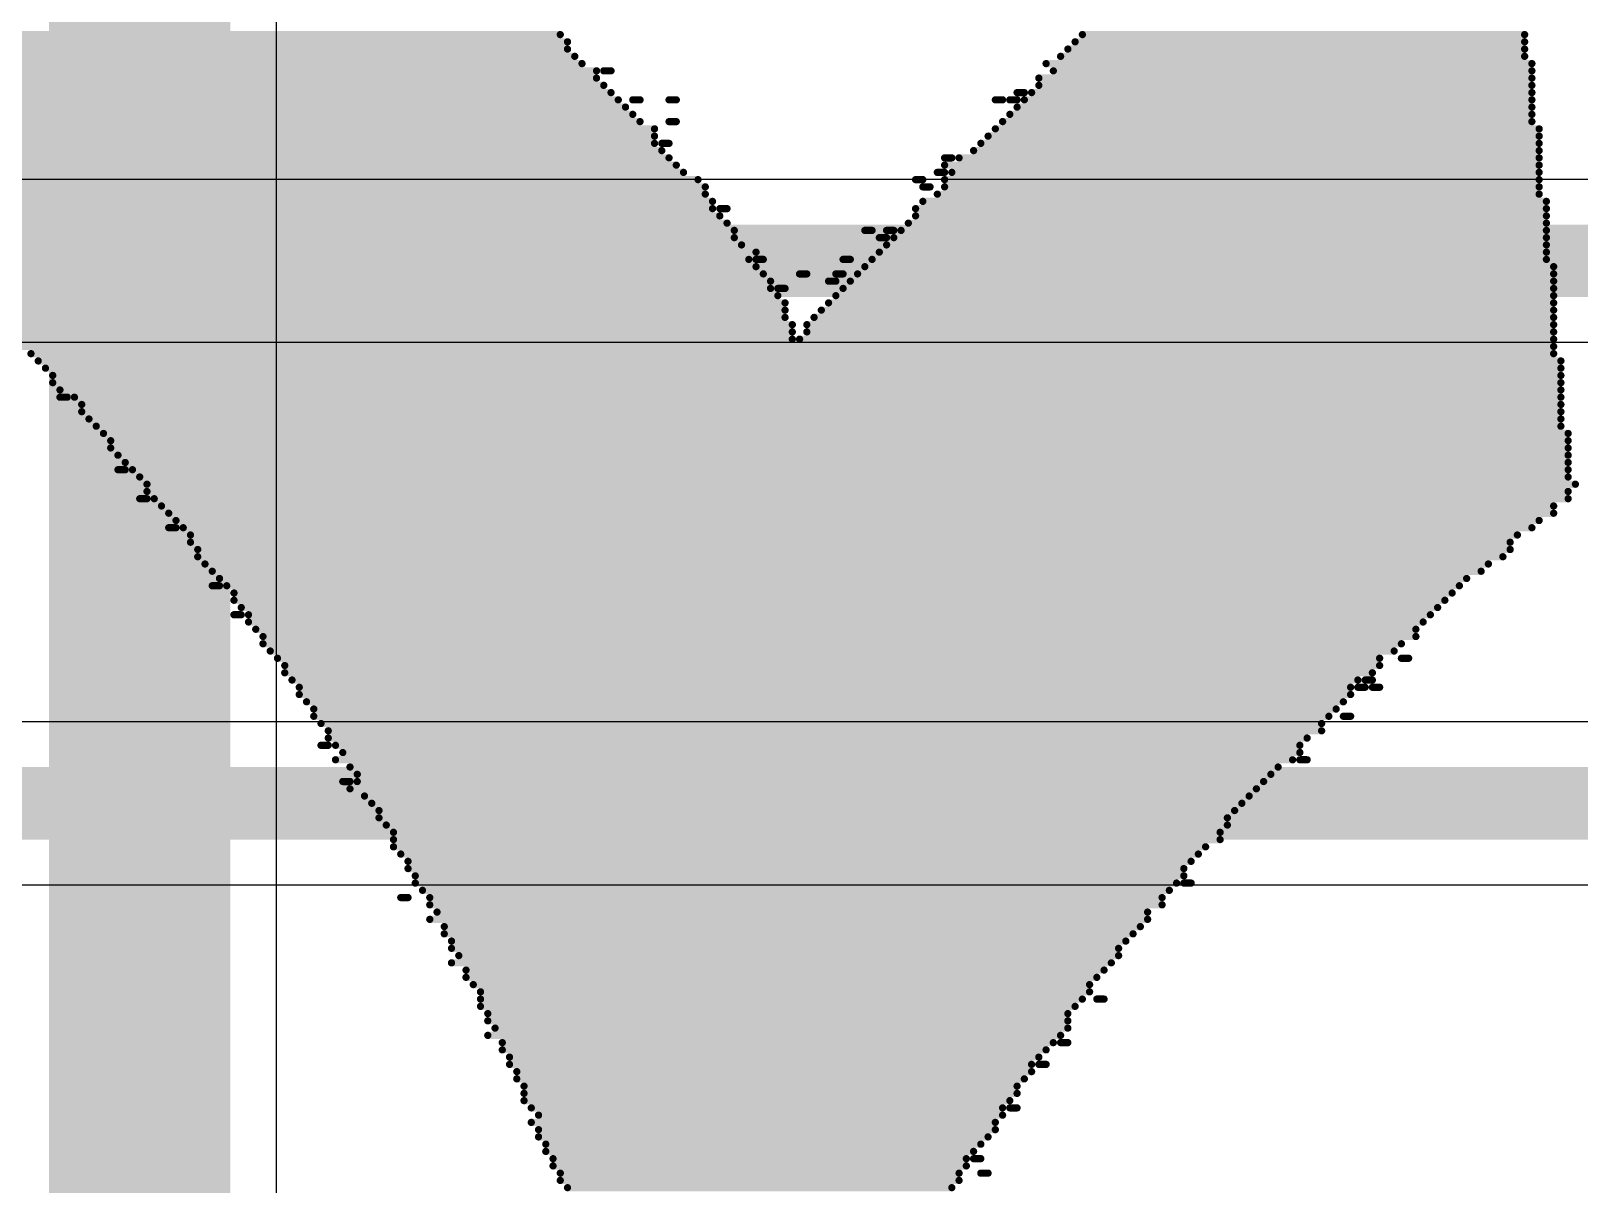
# Model space of a CAD drawing. Header units: millimetres. Extents: x -0.42 to 2.4, y -0.33 to 1.81.
# Drawn here: x 0.705 to 0.9185, y 0.5815 to 0.7405 of the extents above; entities that cross this region are included whole.
import ezdxf

# ---------------------------------------------------------------- set-up
doc = ezdxf.new("R2010")
doc.units = ezdxf.units.MM
doc.header["$MEASUREMENT"] = 0
for name, color, linetype in [('BottomLayer', 5, 'Continuous'), ('BottomOverlay', 54, 'Continuous'), ('TopLayer', 1, 'Continuous')]:
    doc.layers.add(name, color=color, linetype=linetype)

msp = doc.modelspace()

# ---------------------------------------------------------------- linework, layer by layer
at = {"layer": 'BottomLayer'}
msp.add_line((0.73886, 0.391), (0.73886, 0.823), dxfattribs=at)
at = {"layer": 'BottomLayer', "const_width": 0.025}
msp.add_lwpolyline([(0.72, 0.391), (0.72, 0.823)], dxfattribs=at)
at = {"layer": 'BottomOverlay', "const_width": 0.001}
for points in [[(0.657, 0.74), (0.778, 0.74)], [(0.659, 0.739), (0.779, 0.739)], [(0.849, 0.739), (0.911, 0.739)], [(0.85, 0.74), (0.911, 0.74)], [(0.659, 0.738), (0.779, 0.738)], [(0.661, 0.737), (0.78, 0.737)], [(0.847, 0.737), (0.911, 0.737)], [(0.848, 0.738), (0.911, 0.738)], [(0.663, 0.736), (0.781, 0.736)], [(0.664, 0.735), (0.783, 0.735)], [(0.665, 0.734), (0.783, 0.734)], [(0.784, 0.735), (0.785, 0.735)], [(0.844, 0.734), (0.912, 0.734)], [(0.845, 0.736), (0.912, 0.736)], [(0.846, 0.735), (0.912, 0.735)], [(0.665, 0.733), (0.784, 0.733)], [(0.667, 0.732), (0.785, 0.732)], [(0.841, 0.732), (0.842, 0.732)], [(0.843, 0.732), (0.912, 0.732)], [(0.844, 0.733), (0.912, 0.733)], [(0.669, 0.731), (0.786, 0.731)], [(0.67, 0.73), (0.787, 0.73)], [(0.788, 0.731), (0.789, 0.731)], [(0.793, 0.731), (0.794, 0.731)], [(0.838, 0.731), (0.839, 0.731)], [(0.84, 0.731), (0.841, 0.731)], [(0.841, 0.73), (0.912, 0.73)], [(0.842, 0.731), (0.912, 0.731)], [(0.671, 0.729), (0.788, 0.729)], [(0.672, 0.728), (0.789, 0.728)], [(0.793, 0.728), (0.794, 0.728)], [(0.839, 0.728), (0.912, 0.728)], [(0.84, 0.729), (0.912, 0.729)], [(0.673, 0.727), (0.791, 0.727)], [(0.674, 0.726), (0.791, 0.726)], [(0.837, 0.726), (0.913, 0.726)], [(0.838, 0.727), (0.913, 0.727)], [(0.675, 0.725), (0.791, 0.725)], [(0.676, 0.724), (0.792, 0.724)], [(0.792, 0.725), (0.793, 0.725)], [(0.835, 0.724), (0.913, 0.724)], [(0.836, 0.725), (0.913, 0.725)], [(0.678, 0.723), (0.793, 0.723)], [(0.679, 0.722), (0.794, 0.722)], [(0.831, 0.723), (0.832, 0.723)], [(0.831, 0.722), (0.913, 0.722)], [(0.833, 0.723), (0.913, 0.723)], [(0.68, 0.721), (0.795, 0.721)], [(0.681, 0.72), (0.797, 0.72)], [(0.682, 0.719), (0.798, 0.719)], [(0.827, 0.72), (0.828, 0.72)], [(0.828, 0.719), (0.829, 0.719)], [(0.83, 0.721), (0.831, 0.721)], [(0.831, 0.72), (0.913, 0.72)], [(0.831, 0.719), (0.913, 0.719)], [(0.832, 0.721), (0.913, 0.721)], [(0.683, 0.718), (0.798, 0.718)], [(0.684, 0.717), (0.799, 0.717)], [(0.828, 0.717), (0.914, 0.717)], [(0.83, 0.718), (0.913, 0.718)], [(0.685, 0.716), (0.799, 0.716)], [(0.686, 0.715), (0.8, 0.715)], [(0.8, 0.716), (0.801, 0.716)], [(0.827, 0.716), (0.914, 0.716)], [(0.827, 0.715), (0.914, 0.715)], [(0.687, 0.714), (0.801, 0.714)], [(0.688, 0.713), (0.802, 0.713)], [(0.82, 0.713), (0.821, 0.713)], [(0.823, 0.713), (0.824, 0.713)], [(0.825, 0.713), (0.914, 0.713)], [(0.826, 0.714), (0.914, 0.714)], [(0.689, 0.712), (0.802, 0.712)], [(0.69, 0.711), (0.803, 0.711)], [(0.822, 0.712), (0.823, 0.712)], [(0.823, 0.711), (0.914, 0.711)], [(0.824, 0.712), (0.914, 0.712)], [(0.691, 0.71), (0.805, 0.71)], [(0.692, 0.709), (0.804, 0.709)], [(0.805, 0.709), (0.806, 0.709)], [(0.817, 0.709), (0.818, 0.709)], [(0.821, 0.709), (0.914, 0.709)], [(0.822, 0.71), (0.914, 0.71)], [(0.693, 0.708), (0.805, 0.708)], [(0.695, 0.707), (0.806, 0.707)], [(0.811, 0.707), (0.812, 0.707)], [(0.816, 0.707), (0.817, 0.707)], [(0.819, 0.707), (0.915, 0.707)], [(0.82, 0.708), (0.915, 0.708)], [(0.696, 0.706), (0.807, 0.706)], [(0.697, 0.705), (0.807, 0.705)], [(0.808, 0.705), (0.809, 0.705)], [(0.815, 0.706), (0.816, 0.706)], [(0.817, 0.705), (0.915, 0.705)], [(0.818, 0.706), (0.915, 0.706)], [(0.697, 0.704), (0.808, 0.704)], [(0.698, 0.703), (0.809, 0.703)], [(0.699, 0.702), (0.809, 0.702)], [(0.814, 0.702), (0.915, 0.702)], [(0.815, 0.703), (0.915, 0.703)], [(0.816, 0.704), (0.915, 0.704)], [(0.7, 0.701), (0.809, 0.701)], [(0.701, 0.7), (0.81, 0.7)], [(0.812, 0.7), (0.915, 0.7)], [(0.813, 0.701), (0.915, 0.701)], [(0.702, 0.699), (0.81, 0.699)], [(0.703, 0.698), (0.81, 0.698)], [(0.811, 0.698), (0.915, 0.698)], [(0.812, 0.699), (0.915, 0.699)], [(0.703, 0.697), (0.915, 0.697)], [(0.705, 0.696), (0.915, 0.696)], [(0.706, 0.695), (0.916, 0.695)], [(0.707, 0.694), (0.916, 0.694)], [(0.708, 0.693), (0.916, 0.693)], [(0.708, 0.692), (0.916, 0.692)], [(0.709, 0.691), (0.916, 0.691)], [(0.709, 0.69), (0.71, 0.69)], [(0.711, 0.69), (0.916, 0.69)], [(0.712, 0.689), (0.916, 0.689)], [(0.712, 0.688), (0.916, 0.688)], [(0.713, 0.687), (0.916, 0.687)], [(0.714, 0.686), (0.916, 0.686)], [(0.715, 0.685), (0.917, 0.685)], [(0.716, 0.684), (0.917, 0.684)], [(0.716, 0.683), (0.917, 0.683)], [(0.717, 0.682), (0.917, 0.682)], [(0.718, 0.681), (0.917, 0.681)], [(0.717, 0.68), (0.718, 0.68)], [(0.719, 0.68), (0.917, 0.68)], [(0.72, 0.679), (0.917, 0.679)], [(0.721, 0.678), (0.918, 0.678)], [(0.721, 0.677), (0.917, 0.677)], [(0.72, 0.676), (0.721, 0.676)], [(0.722, 0.676), (0.917, 0.676)], [(0.723, 0.675), (0.915, 0.675)], [(0.724, 0.674), (0.915, 0.674)], [(0.725, 0.673), (0.913, 0.673)], [(0.724, 0.672), (0.725, 0.672)], [(0.726, 0.672), (0.912, 0.672)], [(0.727, 0.671), (0.91, 0.671)], [(0.727, 0.67), (0.909, 0.67)], [(0.728, 0.669), (0.909, 0.669)], [(0.728, 0.668), (0.908, 0.668)], [(0.729, 0.667), (0.906, 0.667)], [(0.73, 0.666), (0.905, 0.666)], [(0.73, 0.664), (0.731, 0.664)], [(0.731, 0.665), (0.903, 0.665)], [(0.732, 0.664), (0.902, 0.664)], [(0.733, 0.663), (0.901, 0.663)], [(0.733, 0.662), (0.9, 0.662)], [(0.733, 0.66), (0.734, 0.66)], [(0.734, 0.661), (0.899, 0.661)], [(0.735, 0.66), (0.898, 0.66)], [(0.735, 0.659), (0.897, 0.659)], [(0.736, 0.658), (0.896, 0.658)], [(0.737, 0.657), (0.896, 0.657)], [(0.737, 0.656), (0.894, 0.656)], [(0.738, 0.655), (0.893, 0.655)], [(0.739, 0.654), (0.891, 0.654)], [(0.74, 0.653), (0.891, 0.653)], [(0.894, 0.654), (0.895, 0.654)], [(0.74, 0.652), (0.89, 0.652)], [(0.741, 0.651), (0.888, 0.651)], [(0.889, 0.651), (0.89, 0.651)], [(0.742, 0.65), (0.887, 0.65)], [(0.742, 0.649), (0.887, 0.649)], [(0.888, 0.65), (0.889, 0.65)], [(0.89, 0.65), (0.891, 0.65)], [(0.743, 0.648), (0.886, 0.648)], [(0.744, 0.647), (0.885, 0.647)], [(0.744, 0.646), (0.884, 0.646)], [(0.745, 0.645), (0.883, 0.645)], [(0.886, 0.646), (0.887, 0.646)], [(0.746, 0.644), (0.883, 0.644)], [(0.746, 0.643), (0.881, 0.643)], [(0.745, 0.642), (0.746, 0.642)], [(0.747, 0.642), (0.88, 0.642)], [(0.748, 0.641), (0.88, 0.641)], [(0.747, 0.64), (0.879, 0.64)], [(0.749, 0.639), (0.877, 0.639)], [(0.75, 0.638), (0.876, 0.638)], [(0.88, 0.64), (0.881, 0.64)], [(0.748, 0.637), (0.749, 0.637)], [(0.749, 0.636), (0.874, 0.636)], [(0.75, 0.637), (0.875, 0.637)], [(0.751, 0.635), (0.873, 0.635)], [(0.752, 0.634), (0.872, 0.634)], [(0.753, 0.633), (0.871, 0.633)], [(0.753, 0.632), (0.87, 0.632)], [(0.754, 0.631), (0.87, 0.631)], [(0.755, 0.63), (0.869, 0.63)], [(0.755, 0.629), (0.869, 0.629)], [(0.755, 0.628), (0.867, 0.628)], [(0.756, 0.627), (0.866, 0.627)], [(0.757, 0.626), (0.865, 0.626)], [(0.757, 0.625), (0.864, 0.625)], [(0.758, 0.624), (0.864, 0.624)], [(0.758, 0.623), (0.863, 0.623)], [(0.864, 0.623), (0.865, 0.623)], [(0.756, 0.621), (0.757, 0.621)], [(0.759, 0.622), (0.862, 0.622)], [(0.76, 0.621), (0.861, 0.621)], [(0.76, 0.62), (0.861, 0.62)], [(0.761, 0.619), (0.859, 0.619)], [(0.76, 0.618), (0.859, 0.618)], [(0.762, 0.617), (0.858, 0.617)], [(0.762, 0.616), (0.857, 0.616)], [(0.763, 0.615), (0.856, 0.615)], [(0.763, 0.614), (0.855, 0.614)], [(0.764, 0.613), (0.855, 0.613)], [(0.763, 0.612), (0.854, 0.612)], [(0.765, 0.611), (0.853, 0.611)], [(0.765, 0.61), (0.852, 0.61)], [(0.766, 0.609), (0.851, 0.609)], [(0.767, 0.608), (0.851, 0.608)], [(0.767, 0.607), (0.85, 0.607)], [(0.767, 0.606), (0.849, 0.606)], [(0.852, 0.607), (0.853, 0.607)], [(0.768, 0.605), (0.848, 0.605)], [(0.768, 0.604), (0.848, 0.604)], [(0.768, 0.602), (0.847, 0.602)], [(0.769, 0.603), (0.848, 0.603)], [(0.77, 0.601), (0.846, 0.601)], [(0.77, 0.6), (0.845, 0.6)], [(0.847, 0.601), (0.848, 0.601)], [(0.771, 0.599), (0.844, 0.599)], [(0.771, 0.598), (0.843, 0.598)], [(0.844, 0.598), (0.845, 0.598)], [(0.772, 0.597), (0.843, 0.597)], [(0.772, 0.596), (0.842, 0.596)], [(0.773, 0.595), (0.841, 0.595)], [(0.773, 0.594), (0.841, 0.594)], [(0.773, 0.593), (0.84, 0.593)], [(0.774, 0.592), (0.839, 0.592)], [(0.775, 0.591), (0.839, 0.591)], [(0.84, 0.592), (0.841, 0.592)], [(0.774, 0.59), (0.838, 0.59)], [(0.775, 0.589), (0.838, 0.589)], [(0.775, 0.588), (0.837, 0.588)], [(0.776, 0.587), (0.836, 0.587)], [(0.776, 0.586), (0.835, 0.586)], [(0.777, 0.585), (0.834, 0.585)], [(0.835, 0.585), (0.836, 0.585)], [(0.777, 0.584), (0.834, 0.584)], [(0.778, 0.583), (0.833, 0.583)], [(0.836, 0.583), (0.837, 0.583)], [(0.778, 0.582), (0.833, 0.582)], [(0.779, 0.581), (0.832, 0.581)]]:
    msp.add_lwpolyline(points, dxfattribs=at)
at = {"layer": 'BottomOverlay', "const_width": 0.0005}
for points in [[(0.77775, 0.74, 1), (0.77825, 0.74, 1)], [(0.77875, 0.739, 1), (0.77925, 0.739, 1)], [(0.84875, 0.739, 1), (0.84925, 0.739, 1)], [(0.84975, 0.74, 1), (0.85025, 0.74, 1)], [(0.91075, 0.74, 1), (0.91125, 0.74, 1)], [(0.91075, 0.739, 1), (0.91125, 0.739, 1)], [(0.77875, 0.738, 1), (0.77925, 0.738, 1)], [(0.77975, 0.737, 1), (0.78025, 0.737, 1)], [(0.84675, 0.737, 1), (0.84725, 0.737, 1)], [(0.84775, 0.738, 1), (0.84825, 0.738, 1)], [(0.91075, 0.738, 1), (0.91125, 0.738, 1)], [(0.91075, 0.737, 1), (0.91125, 0.737, 1)], [(0.78075, 0.736, 1), (0.78125, 0.736, 1)], [(0.78275, 0.735, 1), (0.78325, 0.735, 1)], [(0.78275, 0.734, 1), (0.78325, 0.734, 1)], [(0.78375, 0.735, 1), (0.78425, 0.735, 1)], [(0.78475, 0.735, 1), (0.78525, 0.735, 1)], [(0.84375, 0.734, 1), (0.84425, 0.734, 1)], [(0.84475, 0.736, 1), (0.84525, 0.736, 1)], [(0.84575, 0.735, 1), (0.84625, 0.735, 1)], [(0.91175, 0.736, 1), (0.91225, 0.736, 1)], [(0.91175, 0.735, 1), (0.91225, 0.735, 1)], [(0.91175, 0.734, 1), (0.91225, 0.734, 1)], [(0.78375, 0.733, 1), (0.78425, 0.733, 1)], [(0.78475, 0.732, 1), (0.78525, 0.732, 1)], [(0.84075, 0.732, 1), (0.84125, 0.732, 1)], [(0.84175, 0.732, 1), (0.84225, 0.732, 1)], [(0.84275, 0.732, 1), (0.84325, 0.732, 1)], [(0.84375, 0.733, 1), (0.84425, 0.733, 1)], [(0.91175, 0.733, 1), (0.91225, 0.733, 1)], [(0.91175, 0.732, 1), (0.91225, 0.732, 1)], [(0.78575, 0.731, 1), (0.78625, 0.731, 1)], [(0.78675, 0.73, 1), (0.78725, 0.73, 1)], [(0.78775, 0.731, 1), (0.78825, 0.731, 1)], [(0.78875, 0.731, 1), (0.78925, 0.731, 1)], [(0.79275, 0.731, 1), (0.79325, 0.731, 1)], [(0.79375, 0.731, 1), (0.79425, 0.731, 1)], [(0.83775, 0.731, 1), (0.83825, 0.731, 1)], [(0.83875, 0.731, 1), (0.83925, 0.731, 1)], [(0.83975, 0.731, 1), (0.84025, 0.731, 1)], [(0.84075, 0.731, 1), (0.84125, 0.731, 1)], [(0.84075, 0.73, 1), (0.84125, 0.73, 1)], [(0.84175, 0.731, 1), (0.84225, 0.731, 1)], [(0.91175, 0.731, 1), (0.91225, 0.731, 1)], [(0.91175, 0.73, 1), (0.91225, 0.73, 1)], [(0.78775, 0.729, 1), (0.78825, 0.729, 1)], [(0.78875, 0.728, 1), (0.78925, 0.728, 1)], [(0.79275, 0.728, 1), (0.79325, 0.728, 1)], [(0.79375, 0.728, 1), (0.79425, 0.728, 1)], [(0.83875, 0.728, 1), (0.83925, 0.728, 1)], [(0.83975, 0.729, 1), (0.84025, 0.729, 1)], [(0.91175, 0.729, 1), (0.91225, 0.729, 1)], [(0.91175, 0.728, 1), (0.91225, 0.728, 1)], [(0.79075, 0.727, 1), (0.79125, 0.727, 1)], [(0.79075, 0.726, 1), (0.79125, 0.726, 1)], [(0.83675, 0.726, 1), (0.83725, 0.726, 1)], [(0.83775, 0.727, 1), (0.83825, 0.727, 1)], [(0.91275, 0.727, 1), (0.91325, 0.727, 1)], [(0.91275, 0.726, 1), (0.91325, 0.726, 1)], [(0.79075, 0.725, 1), (0.79125, 0.725, 1)], [(0.79175, 0.725, 1), (0.79225, 0.725, 1)], [(0.79175, 0.724, 1), (0.79225, 0.724, 1)], [(0.79275, 0.725, 1), (0.79325, 0.725, 1)], [(0.83475, 0.724, 1), (0.83525, 0.724, 1)], [(0.83575, 0.725, 1), (0.83625, 0.725, 1)], [(0.91275, 0.725, 1), (0.91325, 0.725, 1)], [(0.91275, 0.724, 1), (0.91325, 0.724, 1)], [(0.79275, 0.723, 1), (0.79325, 0.723, 1)], [(0.79375, 0.722, 1), (0.79425, 0.722, 1)], [(0.83075, 0.723, 1), (0.83125, 0.723, 1)], [(0.83075, 0.722, 1), (0.83125, 0.722, 1)], [(0.83175, 0.723, 1), (0.83225, 0.723, 1)], [(0.83275, 0.723, 1), (0.83325, 0.723, 1)], [(0.91275, 0.723, 1), (0.91325, 0.723, 1)], [(0.91275, 0.722, 1), (0.91325, 0.722, 1)], [(0.79475, 0.721, 1), (0.79525, 0.721, 1)], [(0.79675, 0.72, 1), (0.79725, 0.72, 1)], [(0.79775, 0.719, 1), (0.79825, 0.719, 1)], [(0.82675, 0.72, 1), (0.82725, 0.72, 1)], [(0.82775, 0.72, 1), (0.82825, 0.72, 1)], [(0.82775, 0.719, 1), (0.82825, 0.719, 1)], [(0.82875, 0.719, 1), (0.82925, 0.719, 1)], [(0.82975, 0.721, 1), (0.83025, 0.721, 1)], [(0.83075, 0.721, 1), (0.83125, 0.721, 1)], [(0.83075, 0.72, 1), (0.83125, 0.72, 1)], [(0.83075, 0.719, 1), (0.83125, 0.719, 1)], [(0.83175, 0.721, 1), (0.83225, 0.721, 1)], [(0.91275, 0.721, 1), (0.91325, 0.721, 1)], [(0.91275, 0.72, 1), (0.91325, 0.72, 1)], [(0.91275, 0.719, 1), (0.91325, 0.719, 1)], [(0.79775, 0.718, 1), (0.79825, 0.718, 1)], [(0.79875, 0.717, 1), (0.79925, 0.717, 1)], [(0.82775, 0.717, 1), (0.82825, 0.717, 1)], [(0.82975, 0.718, 1), (0.83025, 0.718, 1)], [(0.91275, 0.718, 1), (0.91325, 0.718, 1)], [(0.91375, 0.717, 1), (0.91425, 0.717, 1)], [(0.79875, 0.716, 1), (0.79925, 0.716, 1)], [(0.79975, 0.716, 1), (0.80025, 0.716, 1)], [(0.79975, 0.715, 1), (0.80025, 0.715, 1)], [(0.80075, 0.716, 1), (0.80125, 0.716, 1)], [(0.82675, 0.716, 1), (0.82725, 0.716, 1)], [(0.82675, 0.715, 1), (0.82725, 0.715, 1)], [(0.91375, 0.716, 1), (0.91425, 0.716, 1)], [(0.91375, 0.715, 1), (0.91425, 0.715, 1)], [(0.80075, 0.714, 1), (0.80125, 0.714, 1)], [(0.80175, 0.713, 1), (0.80225, 0.713, 1)], [(0.81975, 0.713, 1), (0.82025, 0.713, 1)], [(0.82075, 0.713, 1), (0.82125, 0.713, 1)], [(0.82275, 0.713, 1), (0.82325, 0.713, 1)], [(0.82375, 0.713, 1), (0.82425, 0.713, 1)], [(0.82475, 0.713, 1), (0.82525, 0.713, 1)], [(0.82575, 0.714, 1), (0.82625, 0.714, 1)], [(0.91375, 0.714, 1), (0.91425, 0.714, 1)], [(0.91375, 0.713, 1), (0.91425, 0.713, 1)], [(0.80175, 0.712, 1), (0.80225, 0.712, 1)], [(0.80275, 0.711, 1), (0.80325, 0.711, 1)], [(0.82175, 0.712, 1), (0.82225, 0.712, 1)], [(0.82275, 0.712, 1), (0.82325, 0.712, 1)], [(0.82275, 0.711, 1), (0.82325, 0.711, 1)], [(0.82375, 0.712, 1), (0.82425, 0.712, 1)], [(0.91375, 0.712, 1), (0.91425, 0.712, 1)], [(0.91375, 0.711, 1), (0.91425, 0.711, 1)], [(0.80375, 0.709, 1), (0.80425, 0.709, 1)], [(0.80475, 0.71, 1), (0.80525, 0.71, 1)], [(0.80475, 0.709, 1), (0.80525, 0.709, 1)], [(0.80575, 0.709, 1), (0.80625, 0.709, 1)], [(0.81675, 0.709, 1), (0.81725, 0.709, 1)], [(0.81775, 0.709, 1), (0.81825, 0.709, 1)], [(0.82075, 0.709, 1), (0.82125, 0.709, 1)], [(0.82175, 0.71, 1), (0.82225, 0.71, 1)], [(0.91375, 0.71, 1), (0.91425, 0.71, 1)], [(0.91375, 0.709, 1), (0.91425, 0.709, 1)], [(0.80475, 0.708, 1), (0.80525, 0.708, 1)], [(0.80575, 0.707, 1), (0.80625, 0.707, 1)], [(0.81075, 0.707, 1), (0.81125, 0.707, 1)], [(0.81175, 0.707, 1), (0.81225, 0.707, 1)], [(0.81575, 0.707, 1), (0.81625, 0.707, 1)], [(0.81675, 0.707, 1), (0.81725, 0.707, 1)], [(0.81875, 0.707, 1), (0.81925, 0.707, 1)], [(0.81975, 0.708, 1), (0.82025, 0.708, 1)], [(0.91475, 0.708, 1), (0.91525, 0.708, 1)], [(0.91475, 0.707, 1), (0.91525, 0.707, 1)], [(0.80675, 0.706, 1), (0.80725, 0.706, 1)], [(0.80675, 0.705, 1), (0.80725, 0.705, 1)], [(0.80775, 0.705, 1), (0.80825, 0.705, 1)], [(0.80875, 0.705, 1), (0.80925, 0.705, 1)], [(0.81475, 0.706, 1), (0.81525, 0.706, 1)], [(0.81575, 0.706, 1), (0.81625, 0.706, 1)], [(0.81675, 0.705, 1), (0.81725, 0.705, 1)], [(0.81775, 0.706, 1), (0.81825, 0.706, 1)], [(0.91475, 0.706, 1), (0.91525, 0.706, 1)], [(0.91475, 0.705, 1), (0.91525, 0.705, 1)], [(0.80775, 0.704, 1), (0.80825, 0.704, 1)], [(0.80875, 0.703, 1), (0.80925, 0.703, 1)], [(0.80875, 0.702, 1), (0.80925, 0.702, 1)], [(0.81375, 0.702, 1), (0.81425, 0.702, 1)], [(0.81475, 0.703, 1), (0.81525, 0.703, 1)], [(0.81575, 0.704, 1), (0.81625, 0.704, 1)], [(0.91475, 0.704, 1), (0.91525, 0.704, 1)], [(0.91475, 0.703, 1), (0.91525, 0.703, 1)], [(0.91475, 0.702, 1), (0.91525, 0.702, 1)], [(0.80875, 0.701, 1), (0.80925, 0.701, 1)], [(0.80975, 0.7, 1), (0.81025, 0.7, 1)], [(0.81175, 0.7, 1), (0.81225, 0.7, 1)], [(0.81275, 0.701, 1), (0.81325, 0.701, 1)], [(0.91475, 0.701, 1), (0.91525, 0.701, 1)], [(0.91475, 0.7, 1), (0.91525, 0.7, 1)], [(0.80975, 0.699, 1), (0.81025, 0.699, 1)], [(0.80975, 0.698, 1), (0.81025, 0.698, 1)], [(0.81075, 0.698, 1), (0.81125, 0.698, 1)], [(0.81175, 0.699, 1), (0.81225, 0.699, 1)], [(0.91475, 0.699, 1), (0.91525, 0.699, 1)], [(0.91475, 0.698, 1), (0.91525, 0.698, 1)], [(0.70475, 0.696, 1), (0.70525, 0.696, 1)], [(0.91475, 0.697, 1), (0.91525, 0.697, 1)], [(0.91475, 0.696, 1), (0.91525, 0.696, 1)], [(0.70575, 0.695, 1), (0.70625, 0.695, 1)], [(0.70675, 0.694, 1), (0.70725, 0.694, 1)], [(0.91575, 0.695, 1), (0.91625, 0.695, 1)], [(0.91575, 0.694, 1), (0.91625, 0.694, 1)], [(0.70775, 0.693, 1), (0.70825, 0.693, 1)], [(0.70775, 0.692, 1), (0.70825, 0.692, 1)], [(0.91575, 0.693, 1), (0.91625, 0.693, 1)], [(0.91575, 0.692, 1), (0.91625, 0.692, 1)], [(0.70875, 0.691, 1), (0.70925, 0.691, 1)], [(0.70875, 0.69, 1), (0.70925, 0.69, 1)], [(0.70975, 0.69, 1), (0.71025, 0.69, 1)], [(0.71075, 0.69, 1), (0.71125, 0.69, 1)], [(0.91575, 0.691, 1), (0.91625, 0.691, 1)], [(0.91575, 0.69, 1), (0.91625, 0.69, 1)], [(0.71175, 0.689, 1), (0.71225, 0.689, 1)], [(0.71175, 0.688, 1), (0.71225, 0.688, 1)], [(0.71275, 0.687, 1), (0.71325, 0.687, 1)], [(0.91575, 0.689, 1), (0.91625, 0.689, 1)], [(0.91575, 0.688, 1), (0.91625, 0.688, 1)], [(0.91575, 0.687, 1), (0.91625, 0.687, 1)], [(0.71375, 0.686, 1), (0.71425, 0.686, 1)], [(0.71475, 0.685, 1), (0.71525, 0.685, 1)], [(0.91575, 0.686, 1), (0.91625, 0.686, 1)], [(0.91675, 0.685, 1), (0.91725, 0.685, 1)], [(0.71575, 0.684, 1), (0.71625, 0.684, 1)], [(0.71575, 0.683, 1), (0.71625, 0.683, 1)], [(0.91675, 0.684, 1), (0.91725, 0.684, 1)], [(0.91675, 0.683, 1), (0.91725, 0.683, 1)], [(0.71675, 0.682, 1), (0.71725, 0.682, 1)], [(0.71775, 0.681, 1), (0.71825, 0.681, 1)], [(0.91675, 0.682, 1), (0.91725, 0.682, 1)], [(0.91675, 0.681, 1), (0.91725, 0.681, 1)], [(0.71675, 0.68, 1), (0.71725, 0.68, 1)], [(0.71775, 0.68, 1), (0.71825, 0.68, 1)], [(0.71875, 0.68, 1), (0.71925, 0.68, 1)], [(0.71975, 0.679, 1), (0.72025, 0.679, 1)], [(0.91675, 0.68, 1), (0.91725, 0.68, 1)], [(0.91675, 0.679, 1), (0.91725, 0.679, 1)], [(0.72075, 0.678, 1), (0.72125, 0.678, 1)], [(0.72075, 0.677, 1), (0.72125, 0.677, 1)], [(0.91675, 0.677, 1), (0.91725, 0.677, 1)], [(0.91775, 0.678, 1), (0.91825, 0.678, 1)], [(0.71975, 0.676, 1), (0.72025, 0.676, 1)], [(0.72075, 0.676, 1), (0.72125, 0.676, 1)], [(0.72175, 0.676, 1), (0.72225, 0.676, 1)], [(0.72275, 0.675, 1), (0.72325, 0.675, 1)], [(0.91475, 0.675, 1), (0.91525, 0.675, 1)], [(0.91675, 0.676, 1), (0.91725, 0.676, 1)], [(0.72375, 0.674, 1), (0.72425, 0.674, 1)], [(0.72475, 0.673, 1), (0.72525, 0.673, 1)], [(0.91275, 0.673, 1), (0.91325, 0.673, 1)], [(0.91475, 0.674, 1), (0.91525, 0.674, 1)], [(0.72375, 0.672, 1), (0.72425, 0.672, 1)], [(0.72475, 0.672, 1), (0.72525, 0.672, 1)], [(0.72575, 0.672, 1), (0.72625, 0.672, 1)], [(0.72675, 0.671, 1), (0.72725, 0.671, 1)], [(0.72675, 0.67, 1), (0.72725, 0.67, 1)], [(0.90875, 0.67, 1), (0.90925, 0.67, 1)], [(0.90975, 0.671, 1), (0.91025, 0.671, 1)], [(0.91175, 0.672, 1), (0.91225, 0.672, 1)], [(0.72775, 0.669, 1), (0.72825, 0.669, 1)], [(0.72775, 0.668, 1), (0.72825, 0.668, 1)], [(0.90775, 0.668, 1), (0.90825, 0.668, 1)], [(0.90875, 0.669, 1), (0.90925, 0.669, 1)], [(0.72875, 0.667, 1), (0.72925, 0.667, 1)], [(0.72975, 0.666, 1), (0.73025, 0.666, 1)], [(0.90475, 0.666, 1), (0.90525, 0.666, 1)], [(0.90575, 0.667, 1), (0.90625, 0.667, 1)], [(0.72975, 0.664, 1), (0.73025, 0.664, 1)], [(0.73075, 0.665, 1), (0.73125, 0.665, 1)], [(0.73075, 0.664, 1), (0.73125, 0.664, 1)], [(0.73175, 0.664, 1), (0.73225, 0.664, 1)], [(0.90175, 0.664, 1), (0.90225, 0.664, 1)], [(0.90275, 0.665, 1), (0.90325, 0.665, 1)], [(0.73275, 0.663, 1), (0.73325, 0.663, 1)], [(0.73275, 0.662, 1), (0.73325, 0.662, 1)], [(0.89975, 0.662, 1), (0.90025, 0.662, 1)], [(0.90075, 0.663, 1), (0.90125, 0.663, 1)], [(0.73275, 0.66, 1), (0.73325, 0.66, 1)], [(0.73375, 0.661, 1), (0.73425, 0.661, 1)], [(0.73375, 0.66, 1), (0.73425, 0.66, 1)], [(0.73475, 0.66, 1), (0.73525, 0.66, 1)], [(0.89775, 0.66, 1), (0.89825, 0.66, 1)], [(0.89875, 0.661, 1), (0.89925, 0.661, 1)], [(0.73475, 0.659, 1), (0.73525, 0.659, 1)], [(0.73575, 0.658, 1), (0.73625, 0.658, 1)], [(0.89575, 0.658, 1), (0.89625, 0.658, 1)], [(0.89675, 0.659, 1), (0.89725, 0.659, 1)], [(0.73675, 0.657, 1), (0.73725, 0.657, 1)], [(0.73675, 0.656, 1), (0.73725, 0.656, 1)], [(0.73775, 0.655, 1), (0.73825, 0.655, 1)], [(0.89275, 0.655, 1), (0.89325, 0.655, 1)], [(0.89375, 0.656, 1), (0.89425, 0.656, 1)], [(0.89575, 0.657, 1), (0.89625, 0.657, 1)], [(0.73875, 0.654, 1), (0.73925, 0.654, 1)], [(0.73975, 0.653, 1), (0.74025, 0.653, 1)], [(0.89075, 0.654, 1), (0.89125, 0.654, 1)], [(0.89075, 0.653, 1), (0.89125, 0.653, 1)], [(0.89375, 0.654, 1), (0.89425, 0.654, 1)], [(0.89475, 0.654, 1), (0.89525, 0.654, 1)], [(0.73975, 0.652, 1), (0.74025, 0.652, 1)], [(0.74075, 0.651, 1), (0.74125, 0.651, 1)], [(0.88775, 0.651, 1), (0.88825, 0.651, 1)], [(0.88875, 0.651, 1), (0.88925, 0.651, 1)], [(0.88975, 0.652, 1), (0.89025, 0.652, 1)], [(0.88975, 0.651, 1), (0.89025, 0.651, 1)], [(0.74175, 0.65, 1), (0.74225, 0.65, 1)], [(0.74175, 0.649, 1), (0.74225, 0.649, 1)], [(0.88675, 0.65, 1), (0.88725, 0.65, 1)], [(0.88675, 0.649, 1), (0.88725, 0.649, 1)], [(0.88775, 0.65, 1), (0.88825, 0.65, 1)], [(0.88875, 0.65, 1), (0.88925, 0.65, 1)], [(0.88975, 0.65, 1), (0.89025, 0.65, 1)], [(0.89075, 0.65, 1), (0.89125, 0.65, 1)], [(0.74275, 0.648, 1), (0.74325, 0.648, 1)], [(0.74375, 0.647, 1), (0.74425, 0.647, 1)], [(0.88475, 0.647, 1), (0.88525, 0.647, 1)], [(0.88575, 0.648, 1), (0.88625, 0.648, 1)], [(0.74375, 0.646, 1), (0.74425, 0.646, 1)], [(0.74475, 0.645, 1), (0.74525, 0.645, 1)], [(0.88275, 0.645, 1), (0.88325, 0.645, 1)], [(0.88375, 0.646, 1), (0.88425, 0.646, 1)], [(0.88575, 0.646, 1), (0.88625, 0.646, 1)], [(0.88675, 0.646, 1), (0.88725, 0.646, 1)], [(0.74575, 0.644, 1), (0.74625, 0.644, 1)], [(0.74575, 0.643, 1), (0.74625, 0.643, 1)], [(0.88075, 0.643, 1), (0.88125, 0.643, 1)], [(0.88275, 0.644, 1), (0.88325, 0.644, 1)], [(0.74475, 0.642, 1), (0.74525, 0.642, 1)], [(0.74575, 0.642, 1), (0.74625, 0.642, 1)], [(0.74675, 0.642, 1), (0.74725, 0.642, 1)], [(0.74775, 0.641, 1), (0.74825, 0.641, 1)], [(0.87975, 0.642, 1), (0.88025, 0.642, 1)], [(0.87975, 0.641, 1), (0.88025, 0.641, 1)], [(0.74675, 0.64, 1), (0.74725, 0.64, 1)], [(0.74875, 0.639, 1), (0.74925, 0.639, 1)], [(0.74975, 0.638, 1), (0.75025, 0.638, 1)], [(0.87575, 0.638, 1), (0.87625, 0.638, 1)], [(0.87675, 0.639, 1), (0.87725, 0.639, 1)], [(0.87875, 0.64, 1), (0.87925, 0.64, 1)], [(0.87975, 0.64, 1), (0.88025, 0.64, 1)], [(0.88075, 0.64, 1), (0.88125, 0.64, 1)], [(0.74775, 0.637, 1), (0.74825, 0.637, 1)], [(0.74875, 0.637, 1), (0.74925, 0.637, 1)], [(0.74875, 0.636, 1), (0.74925, 0.636, 1)], [(0.74975, 0.637, 1), (0.75025, 0.637, 1)], [(0.87375, 0.636, 1), (0.87425, 0.636, 1)], [(0.87475, 0.637, 1), (0.87525, 0.637, 1)], [(0.75075, 0.635, 1), (0.75125, 0.635, 1)], [(0.75175, 0.634, 1), (0.75225, 0.634, 1)], [(0.87175, 0.634, 1), (0.87225, 0.634, 1)], [(0.87275, 0.635, 1), (0.87325, 0.635, 1)], [(0.75275, 0.633, 1), (0.75325, 0.633, 1)], [(0.75275, 0.632, 1), (0.75325, 0.632, 1)], [(0.86975, 0.632, 1), (0.87025, 0.632, 1)], [(0.87075, 0.633, 1), (0.87125, 0.633, 1)], [(0.75375, 0.631, 1), (0.75425, 0.631, 1)], [(0.75475, 0.63, 1), (0.75525, 0.63, 1)], [(0.86875, 0.63, 1), (0.86925, 0.63, 1)], [(0.86975, 0.631, 1), (0.87025, 0.631, 1)], [(0.75475, 0.629, 1), (0.75525, 0.629, 1)], [(0.75475, 0.628, 1), (0.75525, 0.628, 1)], [(0.86675, 0.628, 1), (0.86725, 0.628, 1)], [(0.86875, 0.629, 1), (0.86925, 0.629, 1)], [(0.75575, 0.627, 1), (0.75625, 0.627, 1)], [(0.75675, 0.626, 1), (0.75725, 0.626, 1)], [(0.86475, 0.626, 1), (0.86525, 0.626, 1)], [(0.86575, 0.627, 1), (0.86625, 0.627, 1)], [(0.75675, 0.625, 1), (0.75725, 0.625, 1)], [(0.75775, 0.624, 1), (0.75825, 0.624, 1)], [(0.75775, 0.623, 1), (0.75825, 0.623, 1)], [(0.86275, 0.623, 1), (0.86325, 0.623, 1)], [(0.86375, 0.625, 1), (0.86425, 0.625, 1)], [(0.86375, 0.624, 1), (0.86425, 0.624, 1)], [(0.86375, 0.623, 1), (0.86425, 0.623, 1)], [(0.86475, 0.623, 1), (0.86525, 0.623, 1)], [(0.75575, 0.621, 1), (0.75625, 0.621, 1)], [(0.75675, 0.621, 1), (0.75725, 0.621, 1)], [(0.75875, 0.622, 1), (0.75925, 0.622, 1)], [(0.75975, 0.621, 1), (0.76025, 0.621, 1)], [(0.86075, 0.621, 1), (0.86125, 0.621, 1)], [(0.86175, 0.622, 1), (0.86225, 0.622, 1)], [(0.75975, 0.62, 1), (0.76025, 0.62, 1)], [(0.76075, 0.619, 1), (0.76125, 0.619, 1)], [(0.85875, 0.619, 1), (0.85925, 0.619, 1)], [(0.86075, 0.62, 1), (0.86125, 0.62, 1)], [(0.75975, 0.618, 1), (0.76025, 0.618, 1)], [(0.76175, 0.617, 1), (0.76225, 0.617, 1)], [(0.85775, 0.617, 1), (0.85825, 0.617, 1)], [(0.85875, 0.618, 1), (0.85925, 0.618, 1)], [(0.76175, 0.616, 1), (0.76225, 0.616, 1)], [(0.76275, 0.615, 1), (0.76325, 0.615, 1)], [(0.85575, 0.615, 1), (0.85625, 0.615, 1)], [(0.85675, 0.616, 1), (0.85725, 0.616, 1)], [(0.76275, 0.614, 1), (0.76325, 0.614, 1)], [(0.76375, 0.613, 1), (0.76425, 0.613, 1)], [(0.85475, 0.614, 1), (0.85525, 0.614, 1)], [(0.85475, 0.613, 1), (0.85525, 0.613, 1)], [(0.76275, 0.612, 1), (0.76325, 0.612, 1)], [(0.76475, 0.611, 1), (0.76525, 0.611, 1)], [(0.85275, 0.611, 1), (0.85325, 0.611, 1)], [(0.85375, 0.612, 1), (0.85425, 0.612, 1)], [(0.76475, 0.61, 1), (0.76525, 0.61, 1)], [(0.76575, 0.609, 1), (0.76625, 0.609, 1)], [(0.76675, 0.608, 1), (0.76725, 0.608, 1)], [(0.85075, 0.609, 1), (0.85125, 0.609, 1)], [(0.85075, 0.608, 1), (0.85125, 0.608, 1)], [(0.85175, 0.61, 1), (0.85225, 0.61, 1)], [(0.76675, 0.607, 1), (0.76725, 0.607, 1)], [(0.76675, 0.606, 1), (0.76725, 0.606, 1)], [(0.84875, 0.606, 1), (0.84925, 0.606, 1)], [(0.84975, 0.607, 1), (0.85025, 0.607, 1)], [(0.85175, 0.607, 1), (0.85225, 0.607, 1)], [(0.85275, 0.607, 1), (0.85325, 0.607, 1)], [(0.76775, 0.605, 1), (0.76825, 0.605, 1)], [(0.76775, 0.604, 1), (0.76825, 0.604, 1)], [(0.84775, 0.605, 1), (0.84825, 0.605, 1)], [(0.84775, 0.604, 1), (0.84825, 0.604, 1)], [(0.76775, 0.602, 1), (0.76825, 0.602, 1)], [(0.76875, 0.603, 1), (0.76925, 0.603, 1)], [(0.84675, 0.602, 1), (0.84725, 0.602, 1)], [(0.84775, 0.603, 1), (0.84825, 0.603, 1)], [(0.76975, 0.601, 1), (0.77025, 0.601, 1)], [(0.76975, 0.6, 1), (0.77025, 0.6, 1)], [(0.84475, 0.6, 1), (0.84525, 0.6, 1)], [(0.84575, 0.601, 1), (0.84625, 0.601, 1)], [(0.84675, 0.601, 1), (0.84725, 0.601, 1)], [(0.84775, 0.601, 1), (0.84825, 0.601, 1)], [(0.77075, 0.599, 1), (0.77125, 0.599, 1)], [(0.77075, 0.598, 1), (0.77125, 0.598, 1)], [(0.84275, 0.598, 1), (0.84325, 0.598, 1)], [(0.84375, 0.599, 1), (0.84425, 0.599, 1)], [(0.84375, 0.598, 1), (0.84425, 0.598, 1)], [(0.84475, 0.598, 1), (0.84525, 0.598, 1)], [(0.77175, 0.597, 1), (0.77225, 0.597, 1)], [(0.77175, 0.596, 1), (0.77225, 0.596, 1)], [(0.84175, 0.596, 1), (0.84225, 0.596, 1)], [(0.84275, 0.597, 1), (0.84325, 0.597, 1)], [(0.77275, 0.595, 1), (0.77325, 0.595, 1)], [(0.77275, 0.594, 1), (0.77325, 0.594, 1)], [(0.84075, 0.595, 1), (0.84125, 0.595, 1)], [(0.84075, 0.594, 1), (0.84125, 0.594, 1)], [(0.77275, 0.593, 1), (0.77325, 0.593, 1)], [(0.77375, 0.592, 1), (0.77425, 0.592, 1)], [(0.77475, 0.591, 1), (0.77525, 0.591, 1)], [(0.83875, 0.592, 1), (0.83925, 0.592, 1)], [(0.83875, 0.591, 1), (0.83925, 0.591, 1)], [(0.83975, 0.593, 1), (0.84025, 0.593, 1)], [(0.83975, 0.592, 1), (0.84025, 0.592, 1)], [(0.84075, 0.592, 1), (0.84125, 0.592, 1)], [(0.77375, 0.59, 1), (0.77425, 0.59, 1)], [(0.77475, 0.589, 1), (0.77525, 0.589, 1)], [(0.83775, 0.59, 1), (0.83825, 0.59, 1)], [(0.83775, 0.589, 1), (0.83825, 0.589, 1)], [(0.77475, 0.588, 1), (0.77525, 0.588, 1)], [(0.77575, 0.587, 1), (0.77625, 0.587, 1)], [(0.83575, 0.587, 1), (0.83625, 0.587, 1)], [(0.83675, 0.588, 1), (0.83725, 0.588, 1)], [(0.77575, 0.586, 1), (0.77625, 0.586, 1)], [(0.77675, 0.585, 1), (0.77725, 0.585, 1)], [(0.83375, 0.585, 1), (0.83425, 0.585, 1)], [(0.83475, 0.586, 1), (0.83525, 0.586, 1)], [(0.83475, 0.585, 1), (0.83525, 0.585, 1)], [(0.83575, 0.585, 1), (0.83625, 0.585, 1)], [(0.77675, 0.584, 1), (0.77725, 0.584, 1)], [(0.77775, 0.583, 1), (0.77825, 0.583, 1)], [(0.83275, 0.583, 1), (0.83325, 0.583, 1)], [(0.83375, 0.584, 1), (0.83425, 0.584, 1)], [(0.83575, 0.583, 1), (0.83625, 0.583, 1)], [(0.83675, 0.583, 1), (0.83725, 0.583, 1)], [(0.77775, 0.582, 1), (0.77825, 0.582, 1)], [(0.77875, 0.581, 1), (0.77925, 0.581, 1)], [(0.83175, 0.581, 1), (0.83225, 0.581, 1)], [(0.83275, 0.582, 1), (0.83325, 0.582, 1)]]:
    msp.add_lwpolyline(points, format="xyb", close=True, dxfattribs=at)
at = {"layer": 'TopLayer'}
for p, q in [((1.05216, 0.72002), (0.69378, 0.72002)), ((0.69378, 0.69759), (1.04919, 0.69759)), ((1.00335, 0.64522), (0.69378, 0.64522)), ((0.69378, 0.62278), (1.008, 0.62278))]:
    msp.add_line(p, q, dxfattribs=at)
at = {"layer": 'TopLayer', "const_width": 0.01}
for points in [[(0.6798, 0.7088), (1.0568, 0.7088)], [(0.6798, 0.634), (1.008, 0.634)]]:
    msp.add_lwpolyline(points, dxfattribs=at)

doc.saveas('drawing.dxf')
